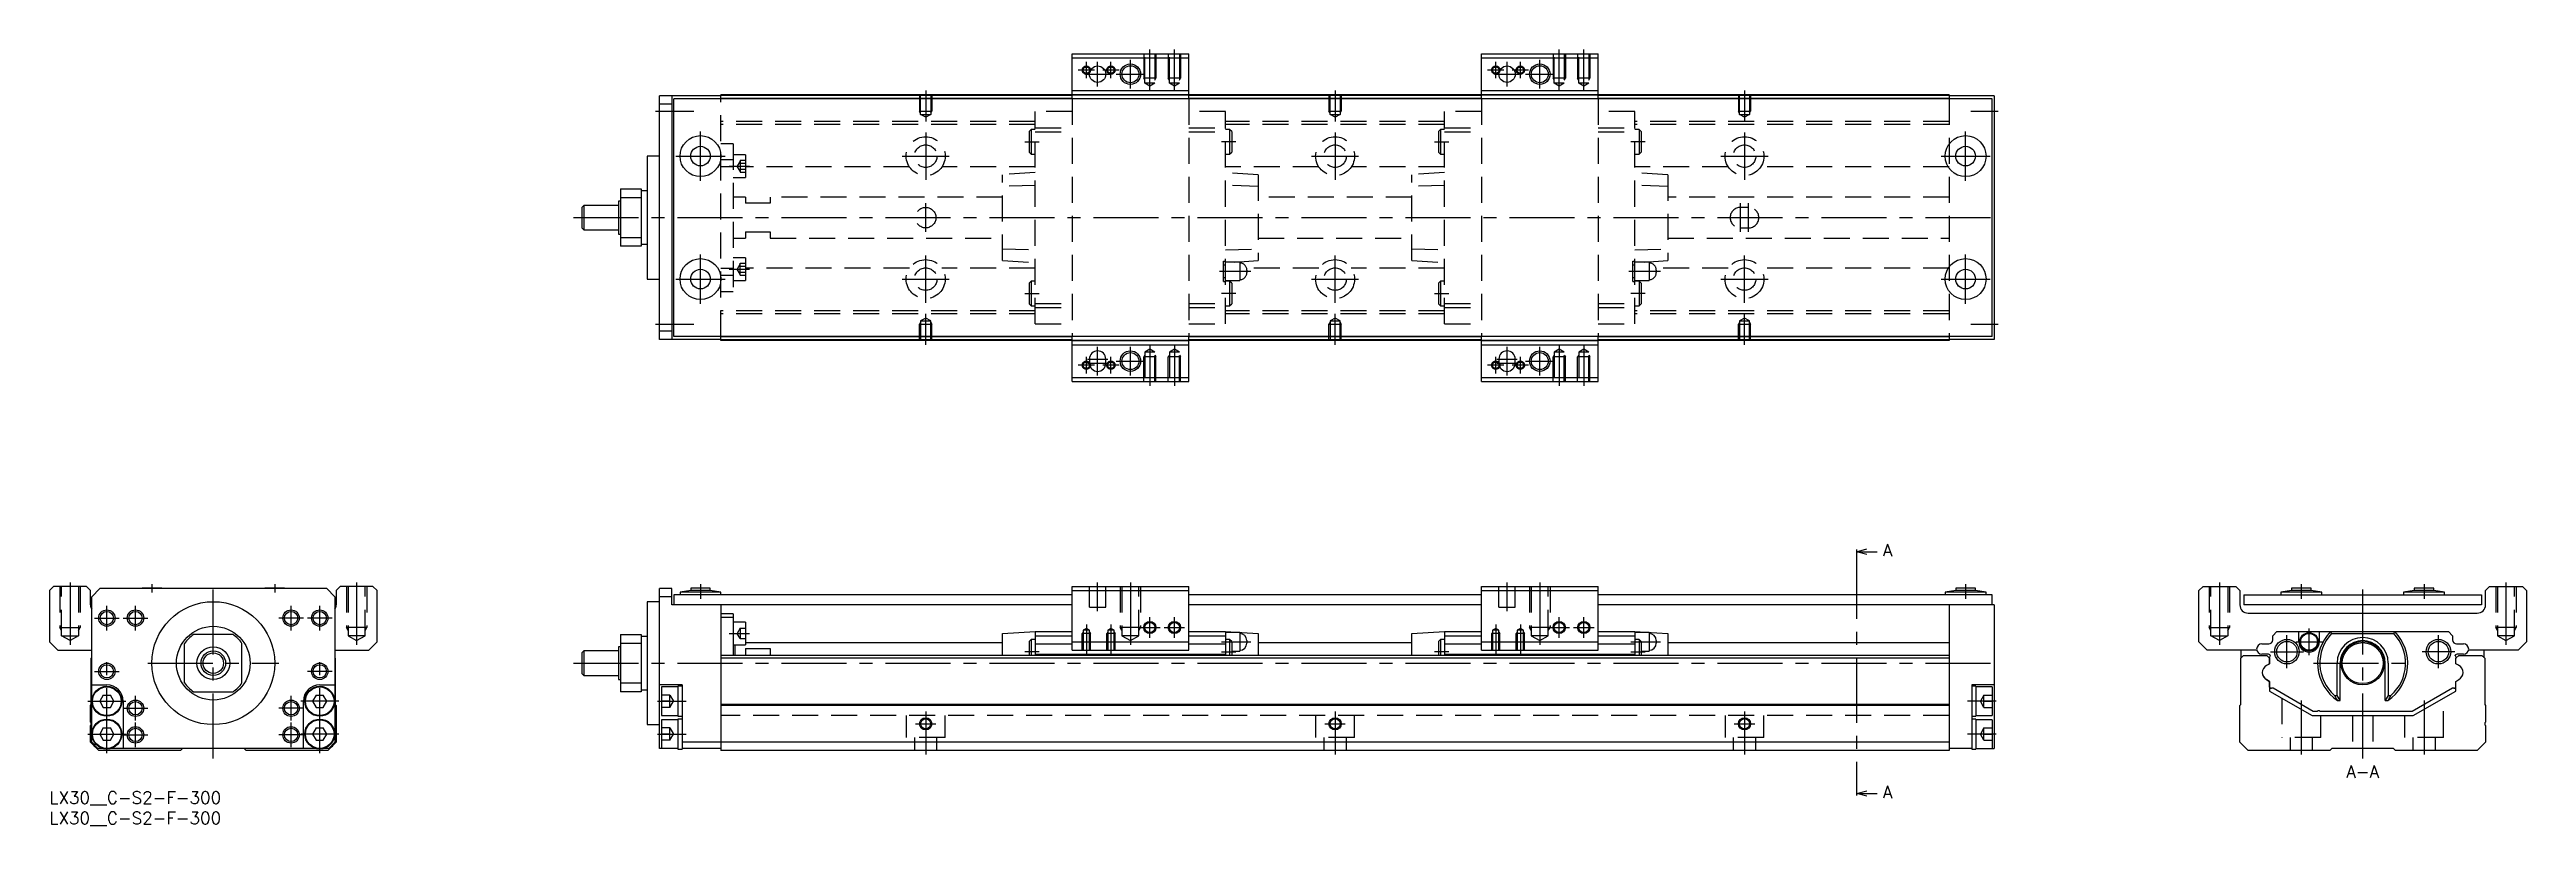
# Model space of a CAD drawing. Extents: x 0 to 605, y -8 to 181.
import ezdxf

# ---------------------------------------------------------------- set-up
doc = ezdxf.new("R2010")
doc.units = 0
doc.header["$LTSCALE"] = 0.5
doc.linetypes.add('CENTER', pattern=[50.8, 31.75, -6.35, 6.35, -6.35])
doc.linetypes.add('DASHED', pattern=[19.05, 12.7, -6.35])
for name, color, linetype in [('MSM_CENTER', 1, 'CENTER'), ('MSM_CONTINUOUS', 7, 'CONTINUOUS'), ('MSM_DASHED', 4, 'DASHED'), ('MSM_NARROW', 5, 'CONTINUOUS'), ('MSM_PART_NUMBER', 7, 'CONTINUOUS')]:
    doc.layers.add(name, color=color, linetype=linetype)
doc.styles.get("Standard").update_dxf_attribs({"font": 'txt.shx', "height": 3, "bigfont": 'bigfont.shx'})

# ---------------------------------------------------------------- blocks, each defined once
blk = doc.blocks.new('*U2')
at = {"layer": 'MSM_PART_NUMBER'}
blk.add_text('LX30__C-S2-F-300', height=3, dxfattribs=at).set_placement((0, -3))
blk = doc.blocks.new('*U3')
at = {"layer": 'MSM_PART_NUMBER'}
blk.add_text('LX30__C-S2-F-300', height=3, dxfattribs=at).set_placement((0, -8))

msp = doc.modelspace()

# ---------------------------------------------------------------- linework, layer by layer
at = {"layer": 'MSM_CENTER'}
for p, q in [((255.25, 176), (251.25, 176)), ((253.25, 174), (253.25, 178)), ((256, 172), (256, 178)), ((261.25, 176), (257.25, 176)), ((259.25, 174), (259.25, 178)), ((264, 171.5), (264, 178.5)), ((268.75, 171.09), (268.75, 181)), ((274.75, 171.09), (274.75, 181)), ((355.25, 176), (351.25, 176)), ((353.25, 174), (353.25, 178)), ((356, 172), (356, 178)), ((361.25, 176), (357.25, 176)), ((359.25, 174), (359.25, 178)), ((364, 171.5), (364, 178.5)), ((368.75, 171.09), (368.75, 181)), ((374.75, 171.09), (374.75, 181)), ((214, 171), (214, 163.49)), ((253, 175), (259, 175)), ((260.5, 175), (267.5, 175)), ((314, 171), (314, 163.49)), ((353, 175), (359, 175)), ((360.5, 175), (367.5, 175)), ((414, 171), (414, 163.49)), ((148, 166), (157.4, 166)), ((469.25, 166), (476, 166)), ((159, 149), (159, 161)), ((214, 160.75), (214, 149.25)), ((238.25, 158.5), (241.75, 158.5)), ((289.75, 158.5), (286.25, 158.5)), ((314, 160.75), (314, 149.25)), ((338.25, 158.5), (341.75, 158.5)), ((389.75, 158.5), (386.25, 158.5)), ((414, 160.75), (414, 149.25)), ((468, 149), (468, 161)), ((153, 155), (165, 155)), ((166, 152.55), (171, 152.55)), ((208.25, 155), (219.75, 155)), ((308.25, 155), (319.75, 155)), ((408.25, 155), (419.75, 155)), ((462, 155), (474, 155)), ((128, 140), (477, 140)), ((214, 136.5), (214, 143.5)), ((413, 136.5), (413, 143.5)), ((415, 136.5), (415, 143.5)), ((159, 119), (159, 131)), ((166, 127.44), (171, 127.44)), ((214, 119.25), (214, 130.75)), ((314, 119.25), (314, 130.75)), ((414, 119.25), (414, 130.75)), ((468, 119), (468, 131)), ((153, 125), (165, 125)), ((208.25, 125), (219.75, 125)), ((238.25, 121.5), (241.75, 121.5)), ((285.75, 126.9), (293.45, 126.9)), ((289.75, 121.5), (286.25, 121.5)), ((308.25, 125), (319.75, 125)), ((338.25, 121.5), (341.75, 121.5)), ((385.75, 126.9), (393.45, 126.9)), ((389.75, 121.5), (386.25, 121.5)), ((408.25, 125), (419.75, 125)), ((462, 125), (474, 125)), ((214, 109), (214, 116.51)), ((314, 109), (314, 116.51)), ((414, 109), (414, 116.51)), ((148, 114), (157.4, 114)), ((268.75, 108.91), (268.75, 99)), ((274.75, 108.91), (274.75, 99)), ((368.75, 108.91), (368.75, 99)), ((374.75, 108.91), (374.75, 99)), ((469.25, 114), (476, 114)), ((255.25, 104), (251.25, 104)), ((253.25, 102), (253.25, 106)), ((253.5, 105.5), (258.5, 105.5)), ((253.5, 104.5), (258.5, 104.5)), ((256, 101.5), (256, 108.5)), ((261.25, 104), (257.25, 104)), ((259.25, 102), (259.25, 106)), ((260.5, 105), (267.5, 105)), ((264, 101.5), (264, 108.5)), ((355.25, 104), (351.25, 104)), ((353.25, 102), (353.25, 106)), ((353.5, 105.5), (358.5, 105.5)), ((353.5, 104.5), (358.5, 104.5)), ((356, 101.5), (356, 108.5)), ((361.25, 104), (357.25, 104)), ((359.25, 102), (359.25, 106)), ((360.5, 105), (367.5, 105)), ((364, 101.5), (364, 108.5)), ((441.37, 58), (441.37, 0)), ((5, 51), (5, 35.81)), ((25, 50.6), (25, 48.5)), ((40, 8), (40, 51.5)), ((55, 50.6), (55, 48.5)), ((75, 51), (75, 35.81)), ((159, 50.6), (159, 47)), ((256, 44), (256, 51)), ((264, 51), (264, 35.81)), ((356, 44), (356, 51)), ((364, 51), (364, 35.81)), ((468, 50.6), (468, 47)), ((530, 51), (530, 35.81)), ((550, 50.6), (550, 47)), ((565, 8), (565, 51.5)), ((580, 50.6), (580, 47)), ((600, 51), (600, 35.81)), ((14, 39.3), (14, 45.3)), ((21, 39.3), (21, 45.3)), ((59, 39.3), (59, 45.3)), ((66, 39.3), (66, 45.3)), ((268.75, 37.5), (268.75, 42.5)), ((274.75, 37.5), (274.75, 42.5)), ((368.75, 37.5), (368.75, 42.5)), ((374.75, 37.5), (374.75, 42.5)), ((11, 42.3), (17, 42.3)), ((18, 42.3), (24, 42.3)), ((62, 42.3), (56, 42.3)), ((69, 42.3), (63, 42.3)), ((166, 38.55), (171, 38.55)), ((253.25, 40.76), (253.25, 33.5)), ((259.25, 40.76), (259.25, 33.5)), ((266.25, 40), (271.25, 40)), ((272.25, 40), (277.25, 40)), ((286.25, 36.5), (293.45, 36.5)), ((353.25, 40.76), (353.25, 33.5)), ((359.25, 40.76), (359.25, 33.5)), ((366.25, 40), (371.25, 40)), ((372.25, 40), (377.25, 40)), ((386.25, 36.5), (393.45, 36.5)), ((546.5, 30.1), (546.5, 38.1)), ((548.65, 36.5), (555.15, 36.5)), ((551.9, 33.25), (551.9, 39.75)), ((583.5, 30.1), (583.5, 38.1)), ((14, 9.35), (14, 32.3)), ((24, 31.3), (56, 31.3)), ((66, 9.35), (66, 32.3)), ((128, 31.3), (477, 31.3)), ((241.75, 34.1), (238.25, 34.1)), ((286.25, 34.1), (289.75, 34.1)), ((341.75, 34.1), (338.25, 34.1)), ((386.25, 34.1), (389.75, 34.1)), ((542.5, 34.1), (550.5, 34.1)), ((553, 31.3), (577, 31.3)), ((587.5, 34.1), (579.5, 34.1)), ((11, 29.3), (17, 29.3)), ((69, 29.3), (63, 29.3)), ((9.35, 22), (18.65, 22)), ((18, 20.3), (24, 20.3)), ((21, 17.3), (21, 23.3)), ((62, 20.3), (56, 20.3)), ((59, 17.3), (59, 23.3)), ((70.65, 22), (61.35, 22)), ((148.5, 22), (155.5, 22)), ((214, 19.5), (214, 9)), ((314, 19.5), (314, 9)), ((414, 19.5), (414, 9)), ((475.5, 22), (468.5, 22)), ((550, 22.18), (550, 9)), ((580, 22.18), (580, 9)), ((9.35, 14), (18.65, 14)), ((18, 13.8), (24, 13.8)), ((21, 10.8), (21, 16.8)), ((62, 13.8), (56, 13.8)), ((59, 10.8), (59, 16.8)), ((70.65, 14), (61.35, 14)), ((148.5, 14), (155.5, 14)), ((211.5, 16.5), (216.5, 16.5)), ((311.5, 16.5), (316.5, 16.5)), ((411.5, 16.5), (416.5, 16.5)), ((475.5, 14), (468.5, 14))]:
    msp.add_line(p, q, dxfattribs=at)
at = {"layer": 'MSM_CONTINUOUS'}
for p, q in [((249.75, 169), (249.75, 180)), ((249.75, 180), (278.25, 180)), ((249.75, 179), (278.25, 179)), ((278.25, 169), (278.25, 180)), ((349.75, 169), (349.75, 180)), ((349.75, 180), (378.25, 180)), ((349.75, 179), (378.25, 179)), ((378.25, 169), (378.25, 180)), ((164, 169.7), (149, 169.7)), ((149, 110.3), (149, 169.7)), ((152, 169.7), (152, 110.3)), ((464, 170), (164, 170)), ((164, 169), (164, 170)), ((249.75, 169.8), (164, 169.8)), ((249.75, 171), (278.25, 171)), ((249.75, 170), (278.25, 170)), ((349.75, 169.8), (278.25, 169.8)), ((349.75, 171), (378.25, 171)), ((349.75, 170), (378.25, 170)), ((464, 169.8), (378.25, 169.8)), ((464, 170), (464, 169)), ((475, 169.7), (464, 169.7)), ((475, 169.7), (475, 110.3)), ((152, 167.7), (149, 167.7)), ((152.5, 111), (152.5, 169)), ((474.5, 169), (152.5, 169)), ((249.75, 169.1), (164, 169.1)), ((349.75, 169.1), (278.25, 169.1)), ((464, 169.1), (378.25, 169.1)), ((474.5, 111), (474.5, 169)), ((146, 155), (146, 125)), ((149, 155), (146, 155)), ((139.5, 147), (144.5, 147)), ((139.5, 147), (139.5, 133)), ((144.5, 147), (144.5, 133)), ((146, 146.5), (144.5, 146.5)), ((130.5, 143), (130, 142.5)), ((130, 142.5), (130, 137.5)), ((130.5, 143), (130.5, 137)), ((139, 143), (130.5, 143)), ((139, 144), (139, 136)), ((139.5, 144), (139, 144)), ((144.5, 144.82), (139.5, 144.82)), ((130, 137.5), (130.5, 137)), ((130.5, 137), (139, 137)), ((139, 136), (139.5, 136)), ((139.5, 135.18), (144.5, 135.18)), ((144.5, 133.5), (146, 133.5)), ((144.5, 133), (139.5, 133)), ((146, 125), (149, 125)), ((152, 112.3), (149, 112.3)), ((164, 110.3), (149, 110.3)), ((474.5, 111), (152.5, 111)), ((164, 110), (164, 111)), ((249.75, 110.9), (164, 110.9)), ((249.75, 110.2), (164, 110.2)), ((464, 110), (164, 110)), ((249.75, 100), (249.75, 111)), ((249.75, 110), (278.25, 110)), ((249.75, 109), (278.25, 109)), ((278.25, 100), (278.25, 111)), ((349.75, 110.9), (278.25, 110.9)), ((349.75, 110.2), (278.25, 110.2)), ((349.75, 100), (349.75, 111)), ((349.75, 110), (378.25, 110)), ((349.75, 109), (378.25, 109)), ((378.25, 100), (378.25, 111)), ((464, 110.9), (378.25, 110.9)), ((464, 110.2), (378.25, 110.2)), ((464, 111), (464, 110)), ((475, 110.3), (464, 110.3)), ((254, 105.5), (254, 104.5)), ((258, 104.5), (258, 105.5)), ((354, 105.5), (354, 104.5)), ((358, 104.5), (358, 105.5)), ((249.75, 101), (278.25, 101)), ((249.75, 100), (278.25, 100)), ((349.75, 101), (378.25, 101)), ((349.75, 100), (378.25, 100)), ((441.37, 58.5), (443.87, 59.17)), ((441.37, 59), (441.37, 58)), ((443.87, 57.83), (441.37, 58.5)), ((441.37, 58.5), (446.38, 58.5)), ((1, 50), (0, 49)), ((0, 49), (0, 36.5)), ((9, 50), (1, 50)), ((10, 49), (9, 50)), ((10, 45.5), (10, 49)), ((12.3, 49.5), (10.3, 47.5)), ((67.7, 49.5), (12.3, 49.5)), ((22.6, 49.6), (22.6, 49.5)), ((27.4, 49.6), (22.6, 49.6)), ((27.4, 49.5), (27.4, 49.6)), ((52.6, 49.6), (52.6, 49.5)), ((57.4, 49.6), (52.6, 49.6)), ((57.4, 49.5), (57.4, 49.6)), ((69.7, 47.5), (67.7, 49.5)), ((71, 50), (70, 49)), ((70, 49), (70, 45.5)), ((79, 50), (71, 50)), ((80, 49), (79, 50)), ((80, 36.5), (80, 49)), ((149, 10.5), (149, 49.5)), ((152, 49.5), (149, 49.5)), ((152, 45.5), (152, 49.5)), ((156.6, 49), (154, 48.6)), ((154, 48.6), (154, 48)), ((164, 48.6), (154, 48.6)), ((156.6, 49.6), (156.6, 49)), ((161.4, 49.6), (156.6, 49.6)), ((161.4, 49), (156.6, 49)), ((161.4, 49), (161.4, 49.6)), ((164, 48.6), (161.4, 49)), ((164, 48), (164, 48.6)), ((249.75, 50), (278.25, 50)), ((249.75, 34.5), (249.75, 50)), ((249.75, 49), (278.25, 49)), ((278.25, 34.5), (278.25, 50)), ((349.75, 50), (378.25, 50)), ((349.75, 34.5), (349.75, 50)), ((349.75, 49), (378.25, 49)), ((378.25, 34.5), (378.25, 50)), ((465.6, 49), (463, 48.6)), ((463, 48.6), (463, 48)), ((473, 48.6), (463, 48.6)), ((465.6, 49.6), (465.6, 49)), ((470.4, 49.6), (465.6, 49.6)), ((470.4, 49), (465.6, 49)), ((470.4, 49), (470.4, 49.6)), ((473, 48.6), (470.4, 49)), ((473, 48), (473, 48.6)), ((525, 49), (526, 50)), ((525, 36.5), (525, 49)), ((526, 50), (534, 50)), ((534, 50), (535, 49)), ((535, 49), (535, 45.5)), ((547.6, 49), (545, 48.6)), ((555, 48.6), (545, 48.6)), ((545, 48.6), (545, 48)), ((552.4, 49.6), (547.6, 49.6)), ((547.6, 49.6), (547.6, 49)), ((552.4, 49), (547.6, 49)), ((552.4, 49), (552.4, 49.6)), ((555, 48.6), (552.4, 49)), ((555, 48), (555, 48.6)), ((577.6, 49), (575, 48.6)), ((585, 48.6), (575, 48.6)), ((575, 48.6), (575, 48)), ((582.4, 49.6), (577.6, 49.6)), ((577.6, 49.6), (577.6, 49)), ((582.4, 49), (577.6, 49)), ((582.4, 49), (582.4, 49.6)), ((585, 48.6), (582.4, 49)), ((585, 48), (585, 48.6)), ((595, 49), (596, 50)), ((595, 45.5), (595, 49)), ((596, 50), (604, 50)), ((604, 50), (605, 49)), ((605, 49), (605, 36.5)), ((10.3, 12), (10.3, 47.5)), ((69.7, 47.5), (69.7, 12)), ((149, 46.3), (146, 46.3)), ((146, 46.3), (146, 16.3)), ((152, 47.5), (149, 47.5)), ((249.75, 45.5), (152, 45.5)), ((152.5, 48), (152.5, 45.5)), ((249.75, 48), (152.5, 48)), ((164, 45.5), (164, 10)), ((167, 43.3), (164, 43.3)), ((167, 42.45), (164, 42.45)), ((167, 43.3), (167, 33.2)), ((349.75, 48), (278.25, 48)), ((349.75, 45.5), (278.25, 45.5)), ((474.5, 48), (378.25, 48)), ((475, 45.5), (378.25, 45.5)), ((464, 45.5), (464, 10)), ((474.5, 45.5), (474.5, 48)), ((475, 45.5), (475, 10.5)), ((536, 48), (594, 48)), ((536, 48), (536, 45.5)), ((594, 45.5), (536, 45.5)), ((537, 43.5), (593, 43.5)), ((594, 48), (594, 45.5)), ((0, 36.5), (2, 34.5)), ((44.82, 38.3), (35.18, 38.3)), ((78, 34.5), (80, 36.5)), ((139.5, 38.3), (144.5, 38.3)), ((139.5, 38.3), (139.5, 24.3)), ((144.5, 38.3), (144.5, 24.3)), ((146, 37.8), (144.5, 37.8)), ((170, 41.3), (167, 41.3)), ((170, 41.3), (170, 35.8)), ((170, 36.3), (232.75, 36.3)), ((232.75, 38.5), (240.75, 39)), ((232.75, 33.2), (232.75, 38.5)), ((239.75, 37.1), (239.25, 36.6)), ((239.25, 36.6), (239.25, 33.2)), ((240.75, 37.1), (239.75, 37.1)), ((239.75, 37.1), (239.75, 33.2)), ((240.75, 39), (249.75, 39)), ((240.75, 39), (240.75, 33.2)), ((240.75, 38), (249.75, 38)), ((249.75, 36.5), (278.25, 36.5)), ((278.25, 39), (287.25, 39)), ((278.25, 38), (287.25, 38)), ((287.25, 39), (295.25, 38.5)), ((287.25, 39), (287.25, 33.2)), ((290.7, 38.75), (287.25, 38.75)), ((288.25, 37.1), (287.25, 37.1)), ((288.75, 36.6), (288.25, 37.1)), ((288.25, 37.1), (288.25, 33.2)), ((288.75, 36.6), (288.75, 33.2)), ((290.7, 38.75), (290.7, 34.25)), ((292.45, 36.8), (292.45, 36.2)), ((295.25, 38.5), (295.25, 33.2)), ((295.25, 36.3), (332.75, 36.3)), ((332.75, 38.5), (340.75, 39)), ((332.75, 33.2), (332.75, 38.5)), ((339.75, 37.1), (339.25, 36.6)), ((339.25, 36.6), (339.25, 33.2)), ((340.75, 37.1), (339.75, 37.1)), ((339.75, 37.1), (339.75, 33.2)), ((340.75, 39), (349.75, 39)), ((340.75, 39), (340.75, 33.2)), ((340.75, 38), (349.75, 38)), ((349.75, 36.5), (378.25, 36.5)), ((378.25, 39), (387.25, 39)), ((378.25, 38), (387.25, 38)), ((387.25, 39), (395.25, 38.5)), ((387.25, 39), (387.25, 33.2)), ((390.7, 38.75), (387.25, 38.75)), ((388.25, 37.1), (387.25, 37.1)), ((388.75, 36.6), (388.25, 37.1)), ((388.25, 37.1), (388.25, 33.2)), ((388.75, 36.6), (388.75, 33.2)), ((390.7, 38.75), (390.7, 34.25)), ((392.45, 36.8), (392.45, 36.2)), ((395.25, 38.5), (395.25, 33.2)), ((395.25, 36.3), (464, 36.3)), ((527, 34.5), (525, 36.5)), ((543.05, 38), (544.05, 39)), ((543.05, 37), (543.05, 38)), ((544.05, 39), (585.95, 39)), ((549.4, 36.5), (549.4, 39)), ((554.4, 39), (554.4, 36.5)), ((557.14, 39), (557.4, 38.5)), ((557.4, 38.5), (572.6, 38.5)), ((572.6, 38.5), (572.86, 39)), ((585.95, 39), (586.95, 38)), ((586.95, 38), (586.95, 37)), ((605, 36.5), (603, 34.5)), ((2, 34.5), (10.3, 34.5)), ((10.2, 32.5), (10.3, 32.6)), ((10.2, 21.2), (10.2, 32.5)), ((33, 26.48), (33, 36.12)), ((47, 26.48), (47, 36.12)), ((69.7, 34.5), (78, 34.5)), ((69.7, 32.6), (69.8, 32.5)), ((69.8, 32.5), (69.8, 21.2)), ((130.5, 34.3), (130, 33.8)), ((130, 33.8), (130, 28.8)), ((139, 34.3), (130.5, 34.3)), ((130.5, 34.3), (130.5, 28.3)), ((139.5, 35.3), (139, 35.3)), ((139, 35.3), (139, 27.3)), ((144.5, 36.12), (139.5, 36.12)), ((464, 33.2), (164, 33.2)), ((464, 32.5), (164, 32.5)), ((167, 35.8), (170, 35.8)), ((167.5, 33.2), (167.5, 35.8)), ((170, 34.87), (176, 34.87)), ((170, 34.87), (170, 33.2)), ((176, 34.87), (176, 33.2)), ((240.75, 36), (249.75, 36)), ((240.75, 33.5), (287.25, 33.5)), ((249.75, 34.5), (278.25, 34.5)), ((278.25, 36), (287.25, 36)), ((288.75, 34.25), (290.7, 34.25)), ((340.75, 36), (349.75, 36)), ((340.75, 33.5), (387.25, 33.5)), ((349.75, 34.5), (378.25, 34.5)), ((378.25, 36), (387.25, 36)), ((388.75, 34.25), (390.7, 34.25)), ((539.13, 34.5), (527, 34.5)), ((535.2, 32.5), (535.9, 33.2)), ((535.2, 21.2), (535.2, 32.5)), ((535.3, 32.6), (535.3, 34.5)), ((535.9, 33.2), (541.55, 33.2)), ((540.35, 36), (542.05, 36)), ((541.75, 33.5), (540.35, 33.5)), ((542.25, 31.15), (541.5, 30.72)), ((541.55, 33.2), (542.25, 32.5)), ((541.6, 30.78), (542.25, 31.15)), ((542.2, 32.55), (542.2, 32.7)), ((542.25, 32.5), (542.2, 32.55)), ((542.25, 31.15), (542.25, 32.5)), ((542.25, 32.5), (542.25, 31.15)), ((558.74, 23.45), (558.74, 31.3)), ((559.5, 22.2), (559.5, 31.3)), ((570.5, 22.2), (570.5, 31.3)), ((571.26, 31.3), (571.26, 23.45)), ((587.75, 32.5), (588.45, 33.2)), ((587.75, 31.15), (587.75, 32.5)), ((588.4, 30.78), (587.75, 31.15)), ((587.8, 32.7), (587.8, 32.55)), ((587.95, 36), (589.65, 36)), ((589.65, 33.5), (588.25, 33.5)), ((588.4, 30.78), (588.49, 30.73)), ((588.45, 33.2), (594.1, 33.2)), ((603, 34.5), (590.87, 34.5)), ((594.1, 33.2), (594.8, 32.5)), ((594.7, 32.6), (594.7, 34.5)), ((594.8, 32.5), (594.8, 21.2)), ((10.3, 26), (14, 26)), ((35.18, 24.3), (44.82, 24.3)), ((66, 26), (69.7, 26)), ((130, 28.8), (130.5, 28.3)), ((130.5, 28.3), (139, 28.3)), ((139, 27.3), (139.5, 27.3)), ((139.5, 26.48), (144.5, 26.48)), ((144.5, 24.3), (139.5, 24.3)), ((144.5, 24.8), (146, 24.8)), ((154.5, 26), (149, 26)), ((153.5, 25.5), (149.5, 25.5)), ((149.5, 25.5), (149.5, 18.5)), ((154.5, 25.65), (153.5, 25.65)), ((153.5, 25.65), (153.5, 18.35)), ((154.5, 26), (154.5, 10.35)), ((475, 26), (469.5, 26)), ((469.5, 26), (469.5, 10.35)), ((470.5, 25.65), (469.5, 25.65)), ((470.5, 25.65), (470.5, 18.35)), ((474.5, 25.5), (470.5, 25.5)), ((474.5, 25.5), (474.5, 18.5)), ((542.25, 26.85), (541.5, 27.28)), ((541.6, 27.22), (542.25, 26.85)), ((542.25, 25.45), (542.25, 26.85)), ((542.25, 26.85), (542.25, 24.5)), ((542.25, 24.5), (552.64, 18.5)), ((543.1, 25.16), (542.7, 25.16)), ((552.91, 19.5), (543.1, 25.16)), ((586.9, 25.16), (577.09, 19.5)), ((577.36, 18.5), (587.75, 24.5)), ((587.3, 25.16), (586.9, 25.16)), ((587.75, 26.85), (588.5, 27.28)), ((587.75, 24.5), (587.75, 26.85)), ((10, 21), (10.2, 21.2)), ((10, 16.9), (10, 21)), ((13.13, 23.5), (12.27, 22)), ((12.27, 22), (13.13, 20.5)), ((13.13, 23.5), (14.87, 23.5)), ((13.13, 20.5), (14.87, 20.5)), ((15.73, 22), (14.87, 23.5)), ((14.87, 20.5), (15.73, 22)), ((18, 22), (18, 10.5)), ((62, 10.5), (62, 22)), ((65.13, 23.5), (64.27, 22)), ((64.27, 22), (65.13, 20.5)), ((65.13, 23.5), (66.87, 23.5)), ((65.13, 20.5), (66.87, 20.5)), ((67.73, 22), (66.87, 23.5)), ((66.87, 20.5), (67.73, 22)), ((69.8, 21.2), (70, 21)), ((70, 21), (70, 12)), ((149.5, 18.5), (153.5, 18.5)), ((153.5, 18.35), (154.5, 18.35)), ((464, 21.2), (164, 21.2)), ((464, 21), (164, 21)), ((469.5, 18.35), (470.5, 18.35)), ((470.5, 18.5), (474.5, 18.5)), ((535, 21), (535.2, 21.2)), ((535, 12), (535, 21)), ((552.64, 18.5), (577.36, 18.5)), ((553.85, 19.5), (552.91, 19.5)), ((577.09, 19.5), (554.65, 19.5)), ((558.07, 23.45), (558.74, 23.45)), ((559.5, 22.2), (558.74, 23.45)), ((558.82, 22.2), (559.5, 22.2)), ((571.26, 23.45), (570.5, 22.2)), ((570.5, 22.2), (571.18, 22.2)), ((571.26, 23.45), (571.93, 23.45)), ((594.8, 21.2), (595, 21)), ((595, 21), (595, 16.9)), ((10, 12), (10, 16.1)), ((13.13, 15.5), (12.27, 14)), ((12.27, 14), (13.13, 12.5)), ((13.13, 15.5), (14.87, 15.5)), ((13.13, 12.5), (14.87, 12.5)), ((15.73, 14), (14.87, 15.5)), ((14.87, 12.5), (15.73, 14)), ((65.13, 15.5), (64.27, 14)), ((64.27, 14), (65.13, 12.5)), ((65.13, 15.5), (66.87, 15.5)), ((65.13, 12.5), (66.87, 12.5)), ((67.73, 14), (66.87, 15.5)), ((66.87, 12.5), (67.73, 14)), ((146, 16.3), (149, 16.3)), ((153.5, 17.5), (149.5, 17.5)), ((149.5, 17.5), (149.5, 10.5)), ((154.5, 17.65), (153.5, 17.65)), ((153.5, 17.65), (153.5, 10.35)), ((470.5, 17.65), (469.5, 17.65)), ((470.5, 17.65), (470.5, 10.35)), ((474.5, 17.5), (470.5, 17.5)), ((474.5, 17.5), (474.5, 10.5)), ((595, 16.1), (595, 12)), ((12, 10), (10, 12)), ((11.8, 10.5), (10.3, 12)), ((12.96, 10.5), (11.8, 10.5)), ((32, 10), (12, 10)), ((64.96, 10.5), (15.04, 10.5)), ((32.5, 10.5), (32, 10)), ((48, 10), (47.5, 10.5)), ((68, 10), (48, 10)), ((68.2, 10.5), (67.04, 10.5)), ((70, 12), (68, 10)), ((69.7, 12), (68.2, 10.5)), ((153.5, 10.5), (149, 10.5)), ((153.5, 10.35), (154.5, 10.35)), ((464, 12), (154.5, 12)), ((164, 10.5), (154.5, 10.5)), ((464, 10), (164, 10)), ((469.5, 10.5), (464, 10.5)), ((469.5, 10.35), (470.5, 10.35)), ((470.5, 10.5), (475, 10.5)), ((537, 10), (535, 12)), ((557, 10), (537, 10)), ((557.5, 10.5), (557, 10)), ((572.5, 10.5), (557.5, 10.5)), ((573, 10), (572.5, 10.5)), ((593, 10), (573, 10)), ((595, 12), (593, 10)), ((441.37, -0.5), (443.87, 0.17)), ((441.37, 0), (441.37, -1)), ((443.87, -1.17), (441.37, -0.5)), ((441.37, -0.5), (446.38, -0.5))]:
    msp.add_line(p, q, dxfattribs=at)
for centre, radius in [((256, 175), 2), ((264, 175), 2.07), ((356, 175), 2), ((364, 175), 2.07), ((159, 155), 5), ((159, 155), 2.4), ((468, 155), 5), ((468, 155), 2.4), ((159, 125), 5), ((159, 125), 2.4), ((468, 125), 5), ((468, 125), 2.4), ((264, 105), 2.07), ((364, 105), 2.07), ((14, 42.3), 1.62), ((21, 42.3), 1.62), ((40, 31.3), 15), ((59, 42.3), 1.62), ((66, 42.3), 1.62), ((40, 31.3), 9), ((268.75, 40), 1.23), ((274.75, 40), 1.23), ((368.75, 40), 1.23), ((374.75, 40), 1.23), ((546.5, 34.1), 3), ((546.5, 34.1), 2.5), ((551.9, 36.5), 2.25), ((551.9, 36.5), 2.05), ((565, 31.3), 5.3), ((583.5, 34.1), 3), ((583.5, 34.1), 2.5), ((14, 29.3), 1.62), ((40, 31.3), 4), ((40, 31.3), 3), ((40, 31.3), 2.5), ((66, 29.3), 1.62), ((565, 31.3), 5), ((14, 22), 3.65), ((14, 22), 3.5), ((66, 22), 3.65), ((66, 22), 3.5), ((21, 20.3), 1.62), ((59, 20.3), 1.62), ((14, 14), 3.65), ((14, 14), 3.5), ((21, 13.8), 1.62), ((59, 13.8), 1.62), ((66, 14), 3.65), ((66, 14), 3.5), ((214, 16.5), 1.23), ((314, 16.5), 1.23), ((414, 16.5), 1.23)]:
    msp.add_circle(centre, radius, dxfattribs=at)
for centre, radius, start, end in [((256, 105.5), 2, 0, 180), ((256, 104.5), 2, 180, 0), ((356, 105.5), 2, 0, 180), ((356, 104.5), 2, 180, 0), ((12, 45.5), 2, 180, 211.78833), ((68, 45.5), 2, 328.21167, 0), ((537, 45.5), 2, 180, 270), ((593, 45.5), 2, 270, 0), ((40, 31.3), 8.5, 124.56032, 145.43968), ((40, 31.3), 8.5, 34.56032, 55.43968), ((290.7, 36.8), 1.75, 0, 90), ((390.7, 36.8), 1.75, 0, 90), ((542.05, 37), 1, 270, 0), ((551.9, 36.5), 2.5, 180, 0), ((565, 31.3), 11, 135.573, 235.81959), ((565, 31.3), 10.47, 136.57129, 228.55525), ((565, 31.3), 6.26, 0, 180), ((565, 31.3), 5.5, 0, 180), ((565, 31.3), 11, 304.18041, 44.427), ((565, 31.3), 10.47, 311.44475, 43.42871), ((587.95, 37), 1, 180, 270), ((290.7, 36.2), 1.75, 270, 0), ((390.7, 36.2), 1.75, 270, 0), ((540.35, 34.75), 1.25, 90, 270), ((542.65, 28.85), 2.2, 121.45533, 176.01903), ((542.65, 28.85), 2.2, 121.38869, 134.53306), ((541.75, 32.5), 1, 41.23398, 90), ((542.7, 32.7), 0.5, 113.32535, 180), ((588.25, 32.5), 1, 90, 138.76602), ((587.3, 32.7), 0.5, 0, 66.67465), ((587.35, 28.85), 2.2, 3.98097, 61.45517), ((589.65, 34.75), 1.25, 270, 90), ((14, 22), 4, 0, 90), ((40, 31.3), 8.5, 214.56032, 235.43968), ((40, 31.3), 8.5, 304.56032, 325.43968), ((66, 22), 4, 90, 180), ((542.65, 29.15), 2.2, 183.98097, 238.54467), ((542.65, 29.15), 2.2, 183.98097, 241.45517), ((542.7, 25.66), 0.5, 205.84193, 270), ((587.3, 25.66), 0.5, 270, 334.15807), ((587.35, 29.15), 2.2, 301.45533, 356.01903), ((554.25, 19.2), 0.5, 36.8699, 143.1301), ((566, 27.35), 8.83, 206.14749, 215.62533), ((564, 27.35), 8.84, 324.37545, 333.85173), ((9.7, 16.5), 0.5, 306.8699, 53.1301), ((595.3, 16.5), 0.5, 126.8699, 233.1301), ((12.3, 12.5), 2, 216.8699, 233.1301), ((67.7, 12.5), 2, 306.8699, 323.1301)]:
    msp.add_arc(centre, radius, start, end, dxfattribs=at)
at = {"layer": 'MSM_DASHED'}
for p, q in [((267.25, 180), (267.25, 174)), ((267.52, 172.8), (267.52, 180)), ((269.98, 180), (269.98, 172.8)), ((270.25, 180), (270.25, 174)), ((273.25, 180), (273.25, 174)), ((273.52, 172.8), (273.52, 180)), ((275.98, 180), (275.98, 172.8)), ((276.25, 180), (276.25, 174)), ((367.25, 180), (367.25, 174)), ((367.52, 172.8), (367.52, 180)), ((369.98, 180), (369.98, 172.8)), ((370.25, 180), (370.25, 174)), ((373.25, 180), (373.25, 174)), ((373.52, 172.8), (373.52, 180)), ((375.98, 180), (375.98, 172.8)), ((376.25, 180), (376.25, 174)), ((212.5, 170), (212.5, 166)), ((212.77, 165.2), (212.77, 170)), ((215.23, 170), (215.23, 165.2)), ((215.5, 170), (215.5, 166)), ((270.25, 174), (267.25, 174)), ((267.52, 173.53), (267.25, 174)), ((269.98, 172.8), (267.52, 172.8)), ((268.75, 172.09), (267.52, 172.8)), ((269.98, 172.8), (268.75, 172.09)), ((269.98, 173.53), (270.25, 174)), ((276.25, 174), (273.25, 174)), ((273.52, 173.53), (273.25, 174)), ((275.98, 172.8), (273.52, 172.8)), ((274.75, 172.09), (273.52, 172.8)), ((275.98, 172.8), (274.75, 172.09)), ((275.98, 173.53), (276.25, 174)), ((312.5, 170), (312.5, 166)), ((312.77, 165.2), (312.77, 170)), ((315.23, 170), (315.23, 165.2)), ((315.5, 170), (315.5, 166)), ((370.25, 174), (367.25, 174)), ((367.52, 173.53), (367.25, 174)), ((369.98, 172.8), (367.52, 172.8)), ((368.75, 172.09), (367.52, 172.8)), ((369.98, 172.8), (368.75, 172.09)), ((369.98, 173.53), (370.25, 174)), ((376.25, 174), (373.25, 174)), ((373.52, 173.53), (373.25, 174)), ((375.98, 172.8), (373.52, 172.8)), ((374.75, 172.09), (373.52, 172.8)), ((375.98, 172.8), (374.75, 172.09)), ((375.98, 173.53), (376.25, 174)), ((412.5, 170), (412.5, 166)), ((412.77, 165.2), (412.77, 170)), ((415.23, 170), (415.23, 165.2)), ((415.5, 170), (415.5, 166)), ((164, 111), (164, 169)), ((240.75, 163.45), (164, 163.45)), ((212.77, 165.53), (212.5, 166)), ((212.5, 166), (215.5, 166)), ((212.77, 165.2), (215.23, 165.2)), ((214, 164.49), (212.77, 165.2)), ((215.23, 165.2), (214, 164.49)), ((215.23, 165.53), (215.5, 166)), ((249.75, 165.9), (240.75, 165.9)), ((240.75, 114.1), (240.75, 165.9)), ((249.75, 169), (249.75, 111)), ((278.25, 169), (278.25, 111)), ((287.25, 165.9), (278.25, 165.9)), ((287.25, 114.1), (287.25, 165.9)), ((340.75, 163.45), (287.25, 163.45)), ((312.77, 165.53), (312.5, 166)), ((312.5, 166), (315.5, 166)), ((312.77, 165.2), (315.23, 165.2)), ((314, 164.49), (312.77, 165.2)), ((315.23, 165.2), (314, 164.49)), ((315.23, 165.53), (315.5, 166)), ((349.75, 165.9), (340.75, 165.9)), ((340.75, 114.1), (340.75, 165.9)), ((349.75, 169), (349.75, 111)), ((378.25, 169), (378.25, 111)), ((387.25, 165.9), (378.25, 165.9)), ((387.25, 114.1), (387.25, 165.9)), ((464, 163.45), (387.25, 163.45)), ((412.77, 165.53), (412.5, 166)), ((412.5, 166), (415.5, 166)), ((412.77, 165.2), (415.23, 165.2)), ((414, 164.49), (412.77, 165.2)), ((415.23, 165.2), (414, 164.49)), ((415.23, 165.53), (415.5, 166)), ((464, 169), (464, 111)), ((240.75, 162.75), (164, 162.75)), ((167, 158), (164, 158)), ((167, 158), (167, 122)), ((239.75, 161.5), (239.25, 161)), ((239.25, 161), (239.25, 156)), ((239.75, 161.5), (239.75, 155.5)), ((240.75, 161.5), (239.75, 161.5)), ((240.75, 161.95), (249.75, 161.95)), ((240.75, 160.95), (249.75, 160.95)), ((278.25, 161.95), (287.25, 161.95)), ((278.25, 160.95), (287.25, 160.95)), ((340.75, 162.75), (287.25, 162.75)), ((288.25, 161.5), (287.25, 161.5)), ((288.25, 161.5), (288.25, 155.5)), ((288.75, 161), (288.25, 161.5)), ((288.75, 161), (288.75, 156)), ((339.75, 161.5), (339.25, 161)), ((339.25, 161), (339.25, 156)), ((339.75, 161.5), (339.75, 155.5)), ((340.75, 161.5), (339.75, 161.5)), ((340.75, 161.95), (349.75, 161.95)), ((340.75, 160.95), (349.75, 160.95)), ((378.25, 161.95), (387.25, 161.95)), ((378.25, 160.95), (387.25, 160.95)), ((464, 162.75), (387.25, 162.75)), ((388.25, 161.5), (387.25, 161.5)), ((388.25, 161.5), (388.25, 155.5)), ((388.75, 161), (388.25, 161.5)), ((388.75, 161), (388.75, 156)), ((167, 154.13), (164, 154.13)), ((167, 152.38), (164, 152.38)), ((170, 155.3), (167, 155.3)), ((168.7, 153.8), (167.98, 152.55)), ((168.7, 151.3), (167.98, 152.55)), ((168.7, 154), (170, 154)), ((168.7, 154), (168.7, 151.11)), ((168.7, 153.28), (170, 153.28)), ((168.7, 151.83), (170, 151.83)), ((170, 155.3), (170, 149.8)), ((210.05, 152.36), (170, 152.36)), ((240.75, 152.36), (217.95, 152.36)), ((239.25, 156), (239.75, 155.5)), ((239.75, 155.5), (240.75, 155.5)), ((287.25, 155.5), (288.25, 155.5)), ((310.05, 152.36), (287.25, 152.36)), ((288.25, 155.5), (288.75, 156)), ((340.75, 152.36), (317.95, 152.36)), ((339.25, 156), (339.75, 155.5)), ((339.75, 155.5), (340.75, 155.5)), ((387.25, 155.5), (388.25, 155.5)), ((410.05, 152.36), (387.25, 152.36)), ((388.25, 155.5), (388.75, 156)), ((464, 152.36), (417.95, 152.36)), ((167, 149.8), (170, 149.8)), ((168.7, 151.11), (170, 151.11)), ((240.75, 151), (232.75, 150.47)), ((232.75, 129.53), (232.75, 150.47)), ((240.75, 147.86), (232.75, 147.6)), ((295.25, 150.47), (287.25, 151)), ((295.25, 147.6), (287.25, 147.86)), ((295.25, 150.47), (295.25, 129.53)), ((340.75, 151), (332.75, 150.47)), ((332.75, 129.53), (332.75, 150.47)), ((340.75, 147.86), (332.75, 147.6)), ((395.25, 150.47), (387.25, 151)), ((395.25, 147.6), (387.25, 147.86)), ((395.25, 150.47), (395.25, 129.53)), ((170, 145), (167, 145)), ((170, 145), (170, 143.5)), ((176, 143.5), (170, 143.5)), ((176, 145), (176, 143.5)), ((232.75, 145), (176, 145)), ((332.75, 145), (295.25, 145)), ((464, 145), (395.25, 145)), ((415, 142.5), (413, 142.5)), ((167, 135), (170, 135)), ((170, 136.5), (176, 136.5)), ((170, 136.5), (170, 135)), ((176, 136.5), (176, 135)), ((176, 135), (232.75, 135)), ((295.25, 135), (332.75, 135)), ((395.25, 135), (464, 135)), ((413, 137.5), (415, 137.5)), ((167, 127.62), (164, 127.62)), ((170, 130.19), (167, 130.19)), ((168.7, 128.69), (167.98, 127.44)), ((168.7, 126.19), (167.98, 127.44)), ((168.7, 128.89), (170, 128.89)), ((168.7, 126), (168.7, 128.89)), ((168.7, 128.17), (170, 128.17)), ((170, 130.19), (170, 124.69)), ((210.05, 127.64), (170, 127.64)), ((240.75, 127.64), (217.95, 127.64)), ((232.75, 132.4), (240.75, 132.14)), ((232.75, 129.53), (240.75, 129)), ((286.75, 129.4), (287.25, 129.4)), ((286.75, 124.4), (286.75, 129.4)), ((287.25, 128.4), (286.75, 128.4)), ((287.25, 132.14), (295.25, 132.4)), ((290.7, 129.15), (287.25, 129.15)), ((289.51, 129.15), (295.25, 129.53)), ((290.7, 129.15), (290.7, 124.65)), ((310.05, 127.64), (292.39, 127.64)), ((292.45, 127.2), (292.45, 126.6)), ((340.75, 127.64), (317.95, 127.64)), ((332.75, 132.4), (340.75, 132.14)), ((332.75, 129.53), (340.75, 129)), ((386.75, 129.4), (387.25, 129.4)), ((386.75, 124.4), (386.75, 129.4)), ((387.25, 128.4), (386.75, 128.4)), ((387.25, 132.14), (395.25, 132.4)), ((390.7, 129.15), (387.25, 129.15)), ((389.51, 129.15), (395.25, 129.53)), ((390.7, 129.15), (390.7, 124.65)), ((410.05, 127.64), (392.39, 127.64)), ((392.45, 127.2), (392.45, 126.6)), ((464, 127.64), (417.95, 127.64)), ((167, 125.87), (164, 125.87)), ((164, 122), (167, 122)), ((167, 124.69), (170, 124.69)), ((168.7, 126.72), (170, 126.72)), ((168.7, 126), (170, 126)), ((239.75, 124.5), (239.25, 124)), ((239.25, 124), (239.25, 119)), ((239.75, 124.5), (239.75, 118.5)), ((240.75, 124.5), (239.75, 124.5)), ((286.75, 125.4), (287.25, 125.4)), ((286.75, 124.4), (287.25, 124.4)), ((287.25, 124.65), (290.7, 124.65)), ((288.25, 124.5), (287.25, 124.5)), ((288.75, 124), (288.25, 124.5)), ((288.25, 124.5), (288.25, 118.5)), ((288.75, 124), (288.75, 119)), ((339.75, 124.5), (339.25, 124)), ((339.25, 124), (339.25, 119)), ((339.75, 124.5), (339.75, 118.5)), ((340.75, 124.5), (339.75, 124.5)), ((386.75, 125.4), (387.25, 125.4)), ((386.75, 124.4), (387.25, 124.4)), ((387.25, 124.65), (390.7, 124.65)), ((388.25, 124.5), (387.25, 124.5)), ((388.75, 124), (388.25, 124.5)), ((388.25, 124.5), (388.25, 118.5)), ((388.75, 124), (388.75, 119)), ((240.75, 117.25), (164, 117.25)), ((240.75, 116.55), (164, 116.55)), ((214, 115.51), (212.77, 114.8)), ((215.23, 114.8), (214, 115.51)), ((239.25, 119), (239.75, 118.5)), ((239.75, 118.5), (240.75, 118.5)), ((240.75, 119.05), (249.75, 119.05)), ((240.75, 118.05), (249.75, 118.05)), ((278.25, 119.05), (287.25, 119.05)), ((278.25, 118.05), (287.25, 118.05)), ((287.25, 118.5), (288.25, 118.5)), ((340.75, 117.25), (287.25, 117.25)), ((340.75, 116.55), (287.25, 116.55)), ((288.25, 118.5), (288.75, 119)), ((314, 115.51), (312.77, 114.8)), ((315.23, 114.8), (314, 115.51)), ((339.25, 119), (339.75, 118.5)), ((339.75, 118.5), (340.75, 118.5)), ((340.75, 119.05), (349.75, 119.05)), ((340.75, 118.05), (349.75, 118.05)), ((378.25, 119.05), (387.25, 119.05)), ((378.25, 118.05), (387.25, 118.05)), ((387.25, 118.5), (388.25, 118.5)), ((464, 117.25), (387.25, 117.25)), ((464, 116.55), (387.25, 116.55)), ((388.25, 118.5), (388.75, 119)), ((414, 115.51), (412.77, 114.8)), ((415.23, 114.8), (414, 115.51)), ((212.77, 114.47), (212.5, 114)), ((212.5, 110), (212.5, 114)), ((212.5, 114), (215.5, 114)), ((212.77, 114.8), (212.77, 110)), ((212.77, 114.8), (215.23, 114.8)), ((215.23, 110), (215.23, 114.8)), ((215.23, 114.47), (215.5, 114)), ((215.5, 110), (215.5, 114)), ((240.75, 114.1), (249.75, 114.1)), ((278.25, 114.1), (287.25, 114.1)), ((312.77, 114.47), (312.5, 114)), ((312.5, 110), (312.5, 114)), ((312.5, 114), (315.5, 114)), ((312.77, 114.8), (312.77, 110)), ((312.77, 114.8), (315.23, 114.8)), ((315.23, 110), (315.23, 114.8)), ((315.23, 114.47), (315.5, 114)), ((315.5, 110), (315.5, 114)), ((340.75, 114.1), (349.75, 114.1)), ((378.25, 114.1), (387.25, 114.1)), ((412.77, 114.47), (412.5, 114)), ((412.5, 110), (412.5, 114)), ((412.5, 114), (415.5, 114)), ((412.77, 114.8), (412.77, 110)), ((412.77, 114.8), (415.23, 114.8)), ((415.23, 110), (415.23, 114.8)), ((415.23, 114.47), (415.5, 114)), ((415.5, 110), (415.5, 114)), ((267.52, 106.47), (267.25, 106)), ((270.25, 106), (267.25, 106)), ((267.25, 100), (267.25, 106)), ((268.75, 107.91), (267.52, 107.2)), ((267.52, 107.2), (267.52, 100)), ((269.98, 107.2), (267.52, 107.2)), ((269.98, 107.2), (268.75, 107.91)), ((269.98, 100), (269.98, 107.2)), ((269.98, 106.47), (270.25, 106)), ((270.25, 100), (270.25, 106)), ((273.52, 106.47), (273.25, 106)), ((276.25, 106), (273.25, 106)), ((273.25, 100), (273.25, 106)), ((274.75, 107.91), (273.52, 107.2)), ((273.52, 107.2), (273.52, 100)), ((275.98, 107.2), (273.52, 107.2)), ((275.98, 107.2), (274.75, 107.91)), ((275.98, 100), (275.98, 107.2)), ((275.98, 106.47), (276.25, 106)), ((276.25, 100), (276.25, 106)), ((367.52, 106.47), (367.25, 106)), ((370.25, 106), (367.25, 106)), ((367.25, 100), (367.25, 106)), ((368.75, 107.91), (367.52, 107.2)), ((367.52, 107.2), (367.52, 100)), ((369.98, 107.2), (367.52, 107.2)), ((369.98, 107.2), (368.75, 107.91)), ((369.98, 100), (369.98, 107.2)), ((369.98, 106.47), (370.25, 106)), ((370.25, 100), (370.25, 106)), ((373.52, 106.47), (373.25, 106)), ((376.25, 106), (373.25, 106)), ((373.25, 100), (373.25, 106)), ((374.75, 107.91), (373.52, 107.2)), ((373.52, 107.2), (373.52, 100)), ((375.98, 107.2), (373.52, 107.2)), ((375.98, 107.2), (374.75, 107.91)), ((375.98, 100), (375.98, 107.2)), ((375.98, 106.47), (376.25, 106)), ((376.25, 100), (376.25, 106)), ((2.5, 50), (2.5, 40)), ((2.93, 38), (2.93, 50)), ((7.07, 50), (7.07, 38)), ((7.5, 50), (7.5, 40)), ((72.5, 50), (72.5, 40)), ((72.93, 50), (72.93, 38)), ((77.07, 38), (77.07, 50)), ((77.5, 50), (77.5, 40)), ((254, 45), (254, 50)), ((258, 45), (258, 50)), ((261.5, 50), (261.5, 40)), ((261.93, 50), (261.93, 38)), ((266.07, 38), (266.07, 50)), ((266.5, 50), (266.5, 40)), ((354, 45), (354, 50)), ((358, 45), (358, 50)), ((361.5, 50), (361.5, 40)), ((361.93, 50), (361.93, 38)), ((366.07, 38), (366.07, 50)), ((366.5, 50), (366.5, 40)), ((527.5, 50), (527.5, 40)), ((527.93, 38), (527.93, 50)), ((532.07, 50), (532.07, 38)), ((532.5, 50), (532.5, 40)), ((597.5, 50), (597.5, 40)), ((597.93, 50), (597.93, 38)), ((602.07, 38), (602.07, 50)), ((602.5, 50), (602.5, 40)), ((254, 45), (258, 45)), ((354, 45), (358, 45)), ((2.5, 40), (7.5, 40)), ((2.93, 39.25), (2.5, 40)), ((5, 36.81), (2.93, 38)), ((2.93, 38), (7.07, 38)), ((7.07, 38), (5, 36.81)), ((7.07, 39.25), (7.5, 40)), ((77.5, 40), (72.5, 40)), ((72.93, 39.25), (72.5, 40)), ((72.93, 38), (75, 36.81)), ((77.07, 38), (72.93, 38)), ((75, 36.81), (77.07, 38)), ((77.07, 39.25), (77.5, 40)), ((168.7, 39.8), (167.98, 38.55)), ((168.7, 37.3), (167.98, 38.55)), ((168.7, 39.8), (170, 39.8)), ((168.7, 39.8), (168.7, 37.3)), ((168.7, 38.55), (170, 38.55)), ((168.7, 37.3), (170, 37.3)), ((252.47, 38.87), (252.25, 38.5)), ((254.25, 38.5), (252.25, 38.5)), ((252.25, 34.5), (252.25, 38.5)), ((253.25, 39.76), (252.47, 39.31)), ((254.03, 39.31), (252.47, 39.31)), ((252.47, 39.31), (252.47, 34.5)), ((254.03, 39.31), (253.25, 39.76)), ((254.03, 34.5), (254.03, 39.31)), ((254.03, 38.87), (254.25, 38.5)), ((254.25, 34.5), (254.25, 38.5)), ((258.47, 38.87), (258.25, 38.5)), ((260.25, 38.5), (258.25, 38.5)), ((258.25, 34.5), (258.25, 38.5)), ((259.25, 39.76), (258.47, 39.31)), ((260.03, 39.31), (258.47, 39.31)), ((258.47, 39.31), (258.47, 34.5)), ((260.03, 39.31), (259.25, 39.76)), ((260.03, 34.5), (260.03, 39.31)), ((260.03, 38.87), (260.25, 38.5)), ((260.25, 34.5), (260.25, 38.5)), ((266.5, 40), (261.5, 40)), ((261.93, 39.25), (261.5, 40)), ((266.07, 38), (261.93, 38)), ((261.93, 38), (264, 36.81)), ((264, 36.81), (266.07, 38)), ((266.07, 39.25), (266.5, 40)), ((352.47, 38.87), (352.25, 38.5)), ((354.25, 38.5), (352.25, 38.5)), ((352.25, 34.5), (352.25, 38.5)), ((353.25, 39.76), (352.47, 39.31)), ((354.03, 39.31), (352.47, 39.31)), ((352.47, 39.31), (352.47, 34.5)), ((354.03, 39.31), (353.25, 39.76)), ((354.03, 34.5), (354.03, 39.31)), ((354.03, 38.87), (354.25, 38.5)), ((354.25, 34.5), (354.25, 38.5)), ((358.47, 38.87), (358.25, 38.5)), ((360.25, 38.5), (358.25, 38.5)), ((358.25, 34.5), (358.25, 38.5)), ((359.25, 39.76), (358.47, 39.31)), ((360.03, 39.31), (358.47, 39.31)), ((358.47, 39.31), (358.47, 34.5)), ((360.03, 39.31), (359.25, 39.76)), ((360.03, 34.5), (360.03, 39.31)), ((360.03, 38.87), (360.25, 38.5)), ((360.25, 34.5), (360.25, 38.5)), ((366.5, 40), (361.5, 40)), ((361.93, 39.25), (361.5, 40)), ((366.07, 38), (361.93, 38)), ((361.93, 38), (364, 36.81)), ((364, 36.81), (366.07, 38)), ((366.07, 39.25), (366.5, 40)), ((527.5, 40), (532.5, 40)), ((527.93, 39.25), (527.5, 40)), ((530, 36.81), (527.93, 38)), ((527.93, 38), (532.07, 38)), ((532.07, 38), (530, 36.81)), ((532.07, 39.25), (532.5, 40)), ((602.5, 40), (597.5, 40)), ((597.93, 39.25), (597.5, 40)), ((597.93, 38), (600, 36.81)), ((602.07, 38), (597.93, 38)), ((600, 36.81), (602.07, 38)), ((602.07, 39.25), (602.5, 40)), ((151.5, 23.5), (149.5, 23.5)), ((151.5, 22), (149.5, 22)), ((151.5, 20.5), (149.5, 20.5)), ((151.5, 20.5), (151.5, 23.5)), ((151.5, 23.5), (152.37, 22)), ((151.5, 20.5), (152.37, 22)), ((464, 18.5), (164, 18.5)), ((209.25, 18.5), (209.25, 13.2)), ((218.75, 13.2), (218.75, 18.5)), ((309.25, 18.5), (309.25, 13.2)), ((318.75, 13.2), (318.75, 18.5)), ((409.25, 18.5), (409.25, 13.2)), ((418.75, 13.2), (418.75, 18.5)), ((472.5, 23.5), (471.63, 22)), ((472.5, 20.5), (471.63, 22)), ((472.5, 20.5), (472.5, 23.5)), ((472.5, 23.5), (474.5, 23.5)), ((472.5, 22), (474.5, 22)), ((472.5, 20.5), (474.5, 20.5)), ((545.25, 22.77), (545.25, 13.2)), ((554.75, 13.2), (554.75, 18.5)), ((562.5, 18.5), (562.5, 10.5)), ((567.5, 18.5), (567.5, 10.5)), ((575.25, 18.5), (575.25, 13.2)), ((584.75, 13.2), (584.75, 22.77)), ((151.5, 15.5), (149.5, 15.5)), ((151.5, 14), (149.5, 14)), ((151.5, 12.5), (149.5, 12.5)), ((151.5, 12.5), (151.5, 15.5)), ((151.5, 15.5), (152.37, 14)), ((151.5, 12.5), (152.37, 14)), ((218.75, 13.2), (209.25, 13.2)), ((211.25, 13.2), (211.25, 10)), ((216.75, 10), (216.75, 13.2)), ((318.75, 13.2), (309.25, 13.2)), ((311.25, 13.2), (311.25, 10)), ((316.75, 10), (316.75, 13.2)), ((418.75, 13.2), (409.25, 13.2)), ((411.25, 13.2), (411.25, 10)), ((416.75, 10), (416.75, 13.2)), ((472.5, 15.5), (471.63, 14)), ((472.5, 12.5), (471.63, 14)), ((472.5, 12.5), (472.5, 15.5)), ((472.5, 15.5), (474.5, 15.5)), ((472.5, 14), (474.5, 14)), ((472.5, 12.5), (474.5, 12.5)), ((554.75, 13.2), (545.25, 13.2)), ((547.25, 13.2), (547.25, 10)), ((552.75, 10), (552.75, 13.2)), ((584.75, 13.2), (575.25, 13.2)), ((577.25, 13.2), (577.25, 10)), ((582.75, 10), (582.75, 13.2))]:
    msp.add_line(p, q, dxfattribs=at)
for centre, radius in [((253.25, 176), 1), ((253.25, 176), 0.784), ((259.25, 176), 1), ((259.25, 176), 0.784), ((353.25, 176), 1), ((353.25, 176), 0.784), ((359.25, 176), 1), ((359.25, 176), 0.784), ((214, 155), 4.75), ((214, 155), 2.75), ((314, 155), 4.75), ((314, 155), 2.75), ((414, 155), 4.75), ((414, 155), 2.75), ((214, 140), 2.5), ((214, 125), 4.75), ((214, 125), 2.75), ((314, 125), 4.75), ((314, 125), 2.75), ((414, 125), 4.75), ((414, 125), 2.75), ((253.25, 104), 1), ((253.25, 104), 0.784), ((259.25, 104), 1), ((259.25, 104), 0.784), ((353.25, 104), 1), ((353.25, 104), 0.784), ((359.25, 104), 1), ((359.25, 104), 0.784)]:
    msp.add_circle(centre, radius, dxfattribs=at)
for centre, radius, start, end in [((413, 140), 2.5, 90, 270), ((415, 140), 2.5, 270, 90), ((290.7, 127.2), 1.75, 0, 90), ((390.7, 127.2), 1.75, 0, 90), ((290.7, 126.6), 1.75, 270, 0), ((390.7, 126.6), 1.75, 270, 0)]:
    msp.add_arc(centre, radius, start, end, dxfattribs=at)
at = {"layer": 'MSM_NARROW'}
for centre, radius in [((264, 175), 2.5), ((364, 175), 2.5), ((264, 105), 2.5), ((364, 105), 2.5), ((14, 42.3), 2), ((21, 42.3), 2), ((59, 42.3), 2), ((66, 42.3), 2), ((268.75, 40), 1.5), ((274.75, 40), 1.5), ((368.75, 40), 1.5), ((374.75, 40), 1.5), ((14, 29.3), 2), ((66, 29.3), 2), ((21, 20.3), 2), ((59, 20.3), 2), ((21, 13.8), 2), ((59, 13.8), 2), ((214, 16.5), 1.5), ((314, 16.5), 1.5), ((414, 16.5), 1.5)]:
    msp.add_circle(centre, radius, dxfattribs=at)

# ---------------------------------------------------------------- block references
at = {"layer": 'MSM_CONTINUOUS'}
for name in ['*U2', '*U3']:
    msp.add_blockref(name, (0, 0), dxfattribs=at)

# ---------------------------------------------------------------- texts
at = {"layer": 'MSM_PART_NUMBER'}
for s, p in [('A', (447.79, 57.37)), ('A-A', (561.01, 3.36)), ('A', (447.79, -1.63))]:
    msp.add_text(s, height=3, dxfattribs=at).set_placement(p)

doc.saveas('drawing.dxf')
